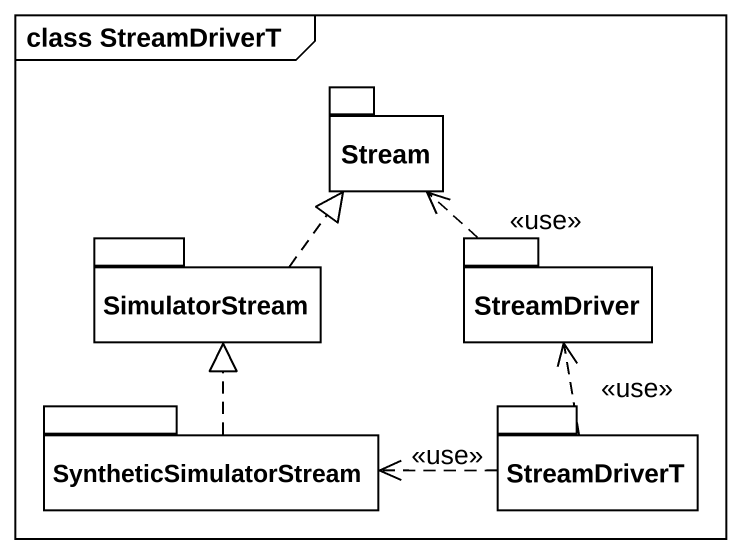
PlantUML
@startuml
mainframe class StreamDriverT
package Stream #FFFFFF {
}
package SimulatorStream #FFFFFF {
}
package StreamDriver #FFFFFF {
}
package SyntheticSimulatorStream #FFFFFF {
}
package StreamDriverT #FFFFFF {
}
SimulatorStream .up.|> Stream
StreamDriver .up.> Stream : <<use>>
SyntheticSimulatorStream .up.|> SimulatorStream
StreamDriverT .up.> StreamDriver : <<use>>
StreamDriverT .left.> SyntheticSimulatorStream : <<use>>
@enduml
